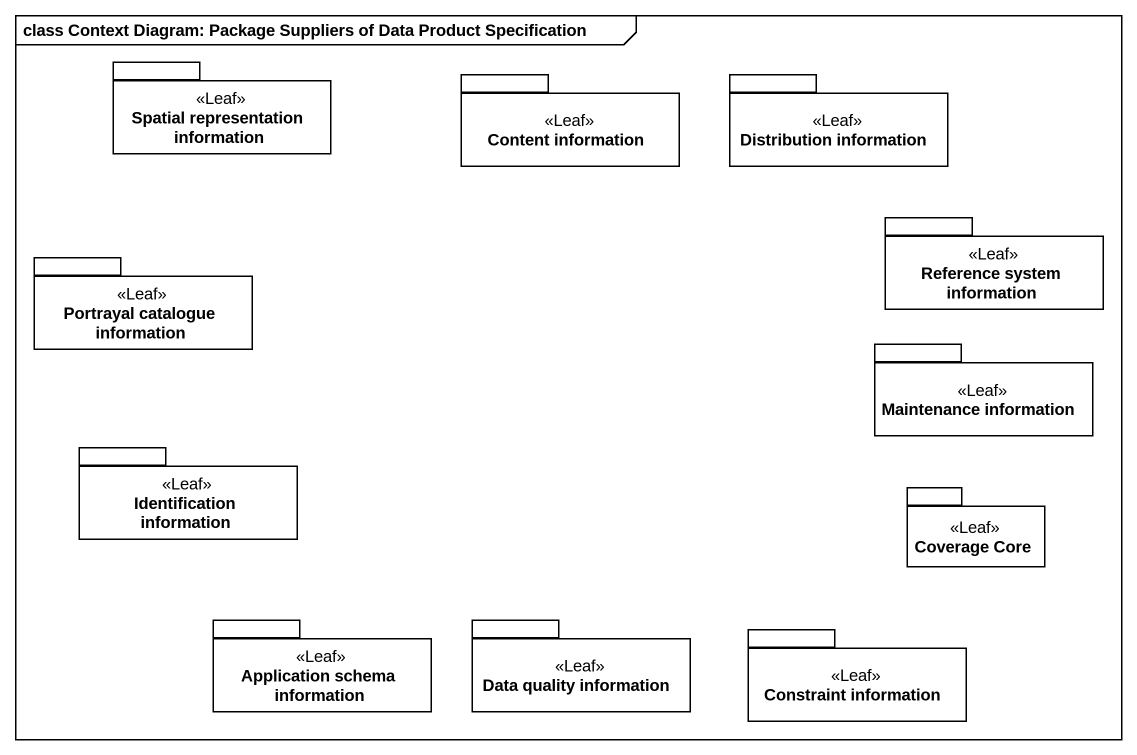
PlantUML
@startuml
mainframe class Context Diagram: Package Suppliers of Data Product Specification
package "Spatial representation information" as Spatial_representation <<Leaf>> {
}
package "Content information" as Content_information <<Leaf>> {
}
package "Distribution information" as Distribution_information <<Leaf>> {
}
package "Reference system information" as Reference_system_information <<Leaf>> {
}
package "Portrayal catalogue information" as Portrayal_catalogue <<Leaf>> {
}
package "Maintenance information" as Maintenance_information <<Leaf>> {
}
package "Identification information" as Identification_information <<Leaf>> {
}
package "Coverage Core" as Coverage_Core <<Leaf>> {
}
package "Application schema information" as Application_schema <<Leaf>> {
}
package "Data quality information" as Data_quality_information <<Leaf>> {
}
package "Constraint information" as Constraint_information <<Leaf>> {
}
@enduml
